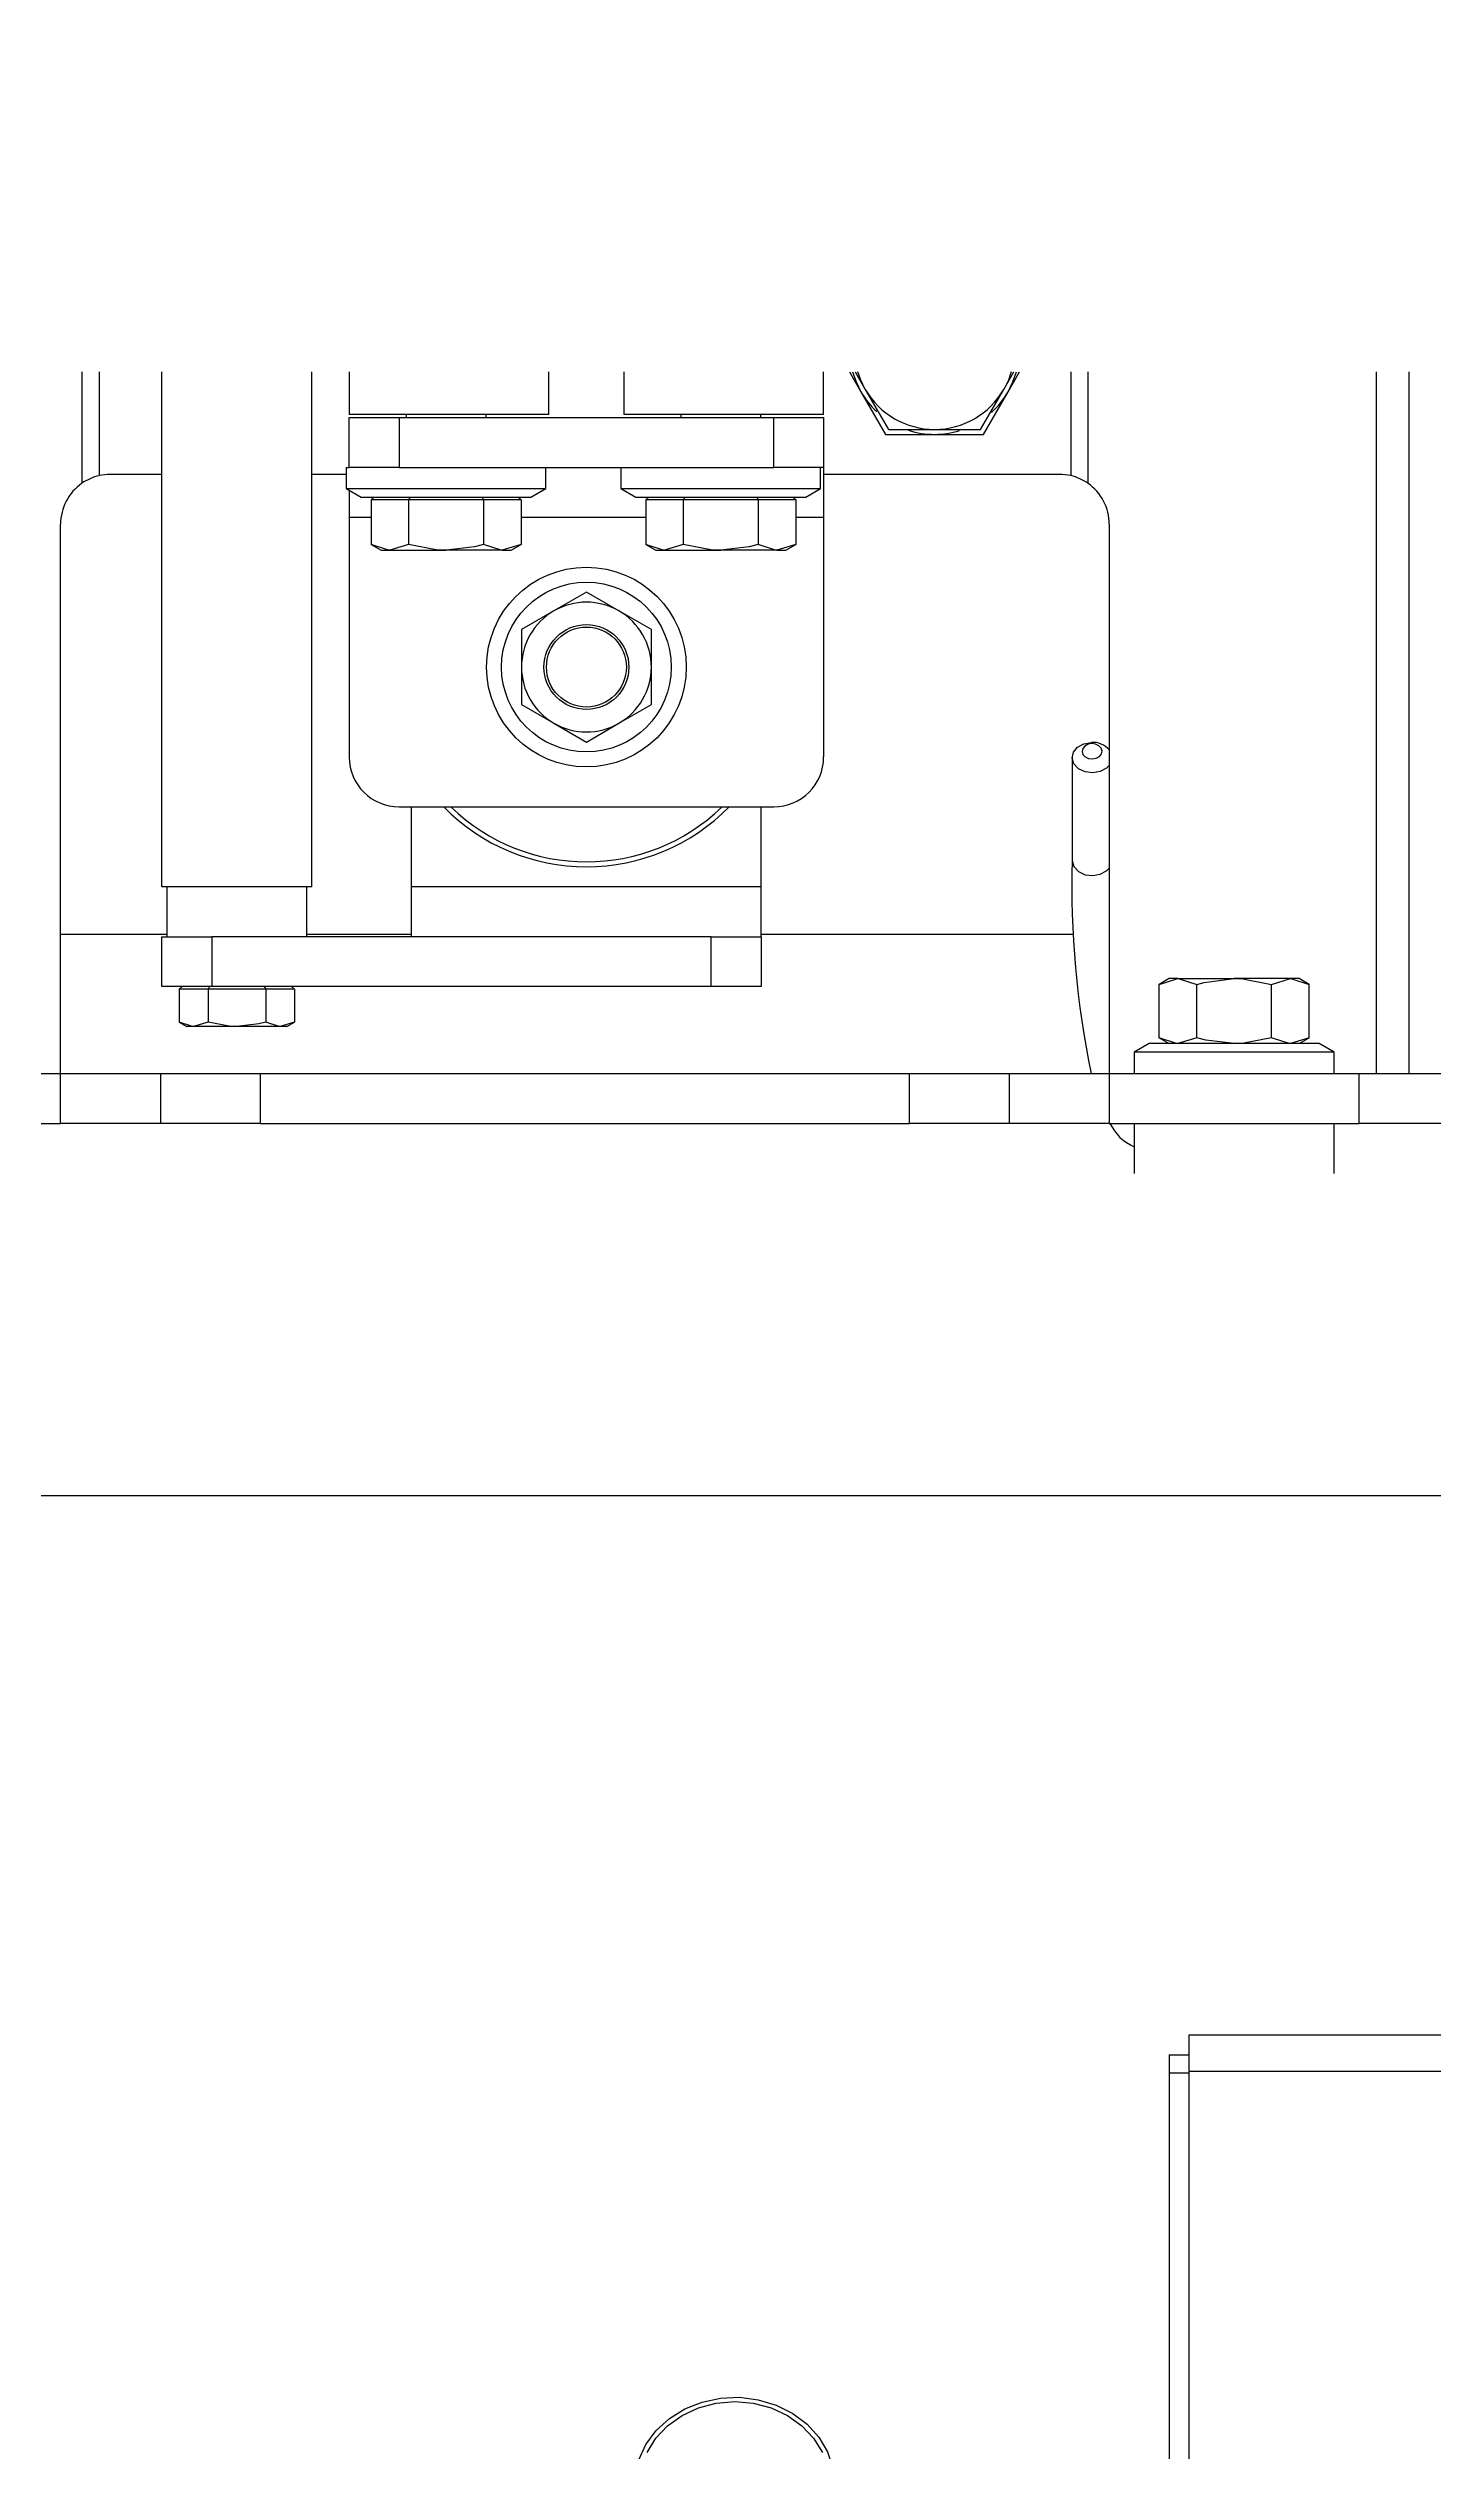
# Model space of a CAD drawing. Header units: inches. Extents: x -955375 to 106222, y -96450 to 64845.
# Drawn here: x 24687.5 to 24829.4, y 49706.7 to 49952.9 of the extents above; entities that cross this region are included whole.
import ezdxf

# ---------------------------------------------------------------- set-up
doc = ezdxf.new("R2010")
doc.units = ezdxf.units.IN
doc.header["$MEASUREMENT"] = 0
doc.linetypes.add('CONTINUA', pattern=[0])
doc.layers.add('ACHUTECH', color=24, linetype='Continuous', lineweight=18)
doc.layers.add('DIBUJO', color=2, linetype='Continuous')
doc.styles.get("Standard").update_dxf_attribs({"font": 'isocp2.shx'})
doc.dimstyles.new('SUPERPEQUEÑA', dxfattribs={"dimtxt": 0.1, "dimasz": 0.05, "dimexe": 0.1, "dimexo": 0.15, "dimgap": 0.05, "dimtad": 1, "dimzin": 0, "dimdsep": 46, "dimtxsty": 'Standard', "dimblk1": 'CRUZZ', "dimblk2": 'CRUZZ', "dimsah": 1, "dimcen": 0.03, "dimse1": 1, "dimse2": 1, "dimclrd": 109, "dimclre": 4, "dimclrt": 173, "dimadec": 0, "dimazin": 0, "dimtfac": 1, "dimtix": 1, "dimtmove": 1, "dimatfit": 3, "dimldrblk": 'CRUZZ', "dimfxl": 1, "dimtolj": 1, "dimtzin": 0, "dimlwd": -1, "dimarcsym": 0})

# ---------------------------------------------------------------- blocks, each defined once
blk = doc.blocks.new('CRUZ')
at = {"layer": 'DIBUJO', "color": 7, "lineweight": -3}
for p, q in [((-0.22, 0), (0.22, 0)), ((0, 0.22), (0, -0.22))]:
    blk.add_line(p, q, dxfattribs=at)
at = {"layer": 'DIBUJO', "color": 7, "lineweight": -3, "const_width": 0.05}
blk.add_lwpolyline([(-0.03, 0, 1), (0.03, 0, 1)], format="xyb", close=True, dxfattribs=at)
blk = doc.blocks.new('CRUZZ')
at = {"layer": 'DIBUJO', "color": 3, "xscale": 10, "yscale": 10, "zscale": 10}
blk.add_blockref('CRUZ', (0, 0), dxfattribs=at)
blk = doc.blocks.new('*D178')
at = {"layer": 'ACHUTECH', "color": 7, "ltscale": 500, "transparency": 16777216}
blk.add_line((6285.44, 60544.62), (93195.31, 60544.62), dxfattribs=at)
at = {"layer": 'Defpoints', "color": 0, "linetype": 'CONTINUA', "ltscale": 500, "transparency": 16777216}
for p in [(93195.36, 60544.62), (93195.36, 48341.76), (6285.39, 47809.89)]:
    blk.add_point(p, dxfattribs=at)
at = {"layer": 'ACHUTECH', "color": 7, "linetype": 'CONTINUA', "ltscale": 500, "transparency": 16777216, "xscale": 0.05, "yscale": 0.05, "zscale": 0.05, "rotation": 180}
blk.add_blockref('CRUZZ', (6285.39, 60544.62), dxfattribs=at)
at = {"layer": 'ACHUTECH', "color": 7, "linetype": 'CONTINUA', "ltscale": 500, "transparency": 16777216, "xscale": 0.05, "yscale": 0.05, "zscale": 0.05}
blk.add_blockref('CRUZZ', (93195.36, 60544.62), dxfattribs=at)
at = {"layer": 'ACHUTECH', "color": 7, "linetype": 'CONTINUA', "lineweight": 13, "ltscale": 500, "transparency": 16777216, "insert": (49740.37, 60544.71), "char_height": 0.15, "attachment_point": 5}
blk.add_mtext('\\A1;86909.97', dxfattribs=at)
blk = doc.blocks.new('*D185')
at = {"layer": 'ACHUTECH', "color": 7, "ltscale": 500, "transparency": 16777216}
blk.add_line((5118.65, 54499.15), (5118.65, 25409.93), dxfattribs=at)
at = {"layer": 'Defpoints', "color": 0, "linetype": 'CONTINUA', "ltscale": 500, "transparency": 16777216}
for p in [(26169.23, 54499.2), (5118.65, 25409.88), (6592.24, 25409.88)]:
    blk.add_point(p, dxfattribs=at)
at = {"layer": 'ACHUTECH', "color": 7, "linetype": 'CONTINUA', "ltscale": 500, "transparency": 16777216, "xscale": 0.05, "yscale": 0.05, "zscale": 0.05}
for p, rotation in [((5118.65, 54499.2), 90), ((5118.65, 25409.88), 270)]:
    blk.add_blockref('CRUZZ', p, dxfattribs=dict(at, rotation=rotation))
at = {"layer": 'ACHUTECH', "color": 7, "linetype": 'CONTINUA', "lineweight": 13, "ltscale": 500, "transparency": 16777216, "insert": (5118.56, 39954.54), "char_height": 0.15, "attachment_point": 5, "rotation": 90}
blk.add_mtext('\\A1;29089.32', dxfattribs=at)

msp = doc.modelspace()

# ---------------------------------------------------------------- linework, layer by layer
at = {"color": 7, "linetype": 'Continuous', "lineweight": 25}
for p, q in [((24690.983, 49919.716), (24690.983, 49908.316)), ((24692.732, 49919.716), (24692.732, 49909.096)), ((24699.172, 49866.989), (24699.172, 49919.716)), ((24714.514, 49866.989), (24714.514, 49919.716)), ((24718.35, 49919.716), (24718.35, 49915.369)), ((24738.807, 49915.369), (24738.807, 49919.716)), ((24746.478, 49919.716), (24746.478, 49915.369)), ((24766.934, 49915.369), (24766.934, 49919.716)), ((24769.577, 49919.716), (24770.759, 49917.671)), ((24770.168, 49919.716), (24771.201, 49917.926)), ((24785.374, 49917.926), (24786.408, 49919.716)), ((24785.817, 49917.671), (24786.998, 49919.716)), ((24792.245, 49919.716), (24792.245, 49909.096)), ((24793.994, 49919.716), (24793.994, 49908.316)), ((24823.507, 49919.716), (24823.507, 49847.862)), ((24826.872, 49919.716), (24826.872, 49847.862)), ((24770.759, 49917.671), (24773.268, 49913.324)), ((24771.201, 49917.926), (24773.564, 49913.835)), ((24783.012, 49913.835), (24785.374, 49917.926)), ((24783.307, 49913.324), (24785.817, 49917.671)), ((24738.807, 49915.369), (24718.35, 49915.369)), ((24718.35, 49909.948), (24718.35, 49915.062)), ((24718.35, 49915.062), (24723.464, 49915.062)), ((24723.464, 49915.062), (24723.464, 49909.948)), ((24723.464, 49915.062), (24761.82, 49915.062)), ((24724.18, 49915.369), (24724.18, 49915.062)), ((24732.363, 49915.062), (24732.363, 49915.369)), ((24766.934, 49915.369), (24746.478, 49915.369)), ((24752.308, 49915.369), (24752.308, 49915.062)), ((24760.491, 49915.062), (24760.491, 49915.369)), ((24761.82, 49909.948), (24761.82, 49915.062)), ((24761.82, 49915.062), (24766.934, 49915.062)), ((24766.934, 49915.062), (24766.934, 49909.948)), ((24773.268, 49913.324), (24778.288, 49913.324)), ((24773.564, 49913.835), (24778.288, 49913.835)), ((24778.288, 49913.835), (24783.012, 49913.835)), ((24778.288, 49913.324), (24783.307, 49913.324)), ((24718.043, 49909.948), (24718.043, 49907.766)), ((24718.043, 49909.948), (24718.35, 49909.948)), ((24723.464, 49909.948), (24718.35, 49909.948)), ((24723.464, 49909.948), (24761.82, 49909.948)), ((24738.5, 49907.766), (24738.5, 49909.948)), ((24746.171, 49909.948), (24746.171, 49907.766)), ((24766.934, 49909.948), (24761.82, 49909.948)), ((24766.628, 49907.766), (24766.628, 49909.948)), ((24766.934, 49909.948), (24766.934, 49904.834)), ((24699.172, 49909.232), (24693.904, 49909.232)), ((24718.043, 49909.232), (24714.514, 49909.232)), ((24718.043, 49907.766), (24719.577, 49906.88)), ((24718.043, 49907.766), (24738.5, 49907.766)), ((24718.35, 49907.588), (24718.35, 49904.834)), ((24719.577, 49906.88), (24736.965, 49906.88)), ((24720.594, 49906.624), (24720.89, 49906.88)), ((24724.581, 49906.88), (24724.433, 49906.624)), ((24731.962, 49906.88), (24732.11, 49906.624)), ((24735.653, 49906.88), (24735.948, 49906.624)), ((24736.965, 49906.88), (24738.5, 49907.766)), ((24746.171, 49907.766), (24747.705, 49906.88)), ((24746.171, 49907.766), (24766.628, 49907.766)), ((24747.705, 49906.88), (24765.093, 49906.88)), ((24748.722, 49906.624), (24749.018, 49906.88)), ((24752.708, 49906.88), (24752.561, 49906.624)), ((24760.09, 49906.88), (24760.238, 49906.624)), ((24763.781, 49906.88), (24764.076, 49906.624)), ((24765.093, 49906.88), (24766.628, 49907.766)), ((24791.073, 49909.232), (24766.934, 49909.232)), ((24718.35, 49904.834), (24718.35, 49880.286)), ((24718.35, 49904.834), (24720.594, 49904.834)), ((24724.433, 49906.624), (24720.594, 49906.624)), ((24720.594, 49906.624), (24720.594, 49902.053)), ((24732.11, 49906.624), (24724.433, 49906.624)), ((24724.433, 49906.624), (24724.433, 49902.053)), ((24735.948, 49906.624), (24732.11, 49906.624)), ((24732.11, 49906.624), (24732.11, 49902.053)), ((24735.948, 49906.624), (24735.948, 49902.053)), ((24735.948, 49904.834), (24748.722, 49904.834)), ((24752.561, 49906.624), (24748.722, 49906.624)), ((24748.722, 49906.624), (24748.722, 49902.053)), ((24760.238, 49906.624), (24752.561, 49906.624)), ((24752.561, 49906.624), (24752.561, 49902.053)), ((24764.076, 49906.624), (24760.238, 49906.624)), ((24760.238, 49906.624), (24760.238, 49902.053)), ((24764.076, 49906.624), (24764.076, 49902.053)), ((24764.076, 49904.834), (24766.934, 49904.834)), ((24766.934, 49904.834), (24766.934, 49880.286)), ((24688.79, 49847.862), (24688.79, 49904.118)), ((24720.594, 49902.053), (24721.623, 49901.459)), ((24724.433, 49902.053), (24722.514, 49901.459)), ((24735.948, 49902.053), (24734.029, 49901.459)), ((24734.92, 49901.459), (24735.948, 49902.053)), ((24748.722, 49902.053), (24749.751, 49901.459)), ((24752.561, 49902.053), (24750.642, 49901.459)), ((24764.076, 49902.053), (24762.157, 49901.459)), ((24763.048, 49901.459), (24764.076, 49902.053)), ((24796.187, 49904.118), (24796.187, 49847.862)), ((24721.623, 49901.459), (24722.514, 49901.459)), ((24722.514, 49901.459), (24728.271, 49901.459)), ((24734.029, 49901.459), (24728.271, 49901.459)), ((24734.029, 49901.459), (24734.92, 49901.459)), ((24749.751, 49901.459), (24750.642, 49901.459)), ((24750.642, 49901.459), (24756.399, 49901.459)), ((24762.157, 49901.459), (24756.399, 49901.459)), ((24762.157, 49901.459), (24763.048, 49901.459)), ((24742.642, 49897.169), (24739.318, 49895.249)), ((24745.966, 49895.249), (24742.642, 49897.169)), ((24739.318, 49895.249), (24735.994, 49893.33)), ((24749.291, 49893.33), (24745.966, 49895.249)), ((24735.994, 49893.33), (24735.994, 49889.492)), ((24749.291, 49889.492), (24749.291, 49893.33)), ((24735.994, 49889.492), (24735.994, 49885.653)), ((24749.291, 49885.653), (24749.291, 49889.492)), ((24735.994, 49885.653), (24739.318, 49883.734)), ((24745.966, 49883.734), (24749.291, 49885.653)), ((24739.318, 49883.734), (24742.642, 49881.815)), ((24742.642, 49881.815), (24745.966, 49883.734)), ((24792.38, 49880.213), (24792.38, 49869.693)), ((24723.464, 49875.172), (24761.82, 49875.172)), ((24724.743, 49866.989), (24724.743, 49875.172)), ((24760.542, 49866.989), (24760.542, 49875.172)), ((24714.514, 49866.989), (24699.172, 49866.989)), ((24699.683, 49866.989), (24699.683, 49861.875)), ((24714.003, 49861.875), (24714.003, 49866.989)), ((24760.542, 49866.989), (24724.743, 49866.989)), ((24724.743, 49861.875), (24724.743, 49866.989)), ((24760.542, 49861.875), (24760.542, 49866.989)), ((24699.683, 49862.109), (24688.79, 49862.109)), ((24699.172, 49856.761), (24699.172, 49861.875)), ((24699.172, 49861.875), (24704.286, 49861.875)), ((24704.286, 49861.875), (24704.286, 49856.761)), ((24755.428, 49861.875), (24704.286, 49861.875)), ((24724.743, 49862.109), (24714.003, 49862.109)), ((24755.428, 49856.761), (24755.428, 49861.875)), ((24755.428, 49861.875), (24760.542, 49861.875)), ((24792.554, 49862.109), (24760.542, 49862.109)), ((24760.542, 49861.875), (24760.542, 49856.761)), ((24704.286, 49856.761), (24699.172, 49856.761)), ((24700.938, 49856.505), (24701.233, 49856.761)), ((24703.89, 49856.505), (24700.938, 49856.505)), ((24700.938, 49856.505), (24700.938, 49853.127)), ((24704.038, 49856.761), (24703.89, 49856.505)), ((24703.89, 49856.505), (24703.89, 49853.127)), ((24709.796, 49856.505), (24703.89, 49856.505)), ((24755.428, 49856.761), (24704.286, 49856.761)), ((24709.648, 49856.761), (24709.796, 49856.505)), ((24712.748, 49856.505), (24709.796, 49856.505)), ((24709.796, 49856.505), (24709.796, 49853.127)), ((24712.453, 49856.761), (24712.748, 49856.505)), ((24712.748, 49856.505), (24712.748, 49853.127)), ((24760.542, 49856.761), (24755.428, 49856.761)), ((24802.324, 49857.579), (24801.296, 49856.986)), ((24801.296, 49856.986), (24803.215, 49857.579)), ((24801.296, 49851.525), (24801.296, 49856.986)), ((24803.215, 49857.579), (24802.324, 49857.579)), ((24803.215, 49857.579), (24808.973, 49857.579)), ((24805.134, 49851.525), (24805.134, 49856.986)), ((24814.73, 49857.579), (24808.973, 49857.579)), ((24812.811, 49856.986), (24814.73, 49857.579)), ((24812.811, 49851.525), (24812.811, 49856.986)), ((24815.621, 49857.579), (24814.73, 49857.579)), ((24816.65, 49856.986), (24815.621, 49857.579)), ((24816.65, 49851.525), (24816.65, 49856.986)), ((24700.938, 49853.127), (24701.729, 49852.67)), ((24703.89, 49853.127), (24702.414, 49852.67)), ((24712.748, 49853.127), (24711.272, 49852.67)), ((24711.957, 49852.67), (24712.748, 49853.127)), ((24702.414, 49852.67), (24701.729, 49852.67)), ((24706.843, 49852.67), (24702.414, 49852.67)), ((24711.272, 49852.67), (24706.843, 49852.67)), ((24711.957, 49852.67), (24711.272, 49852.67)), ((24800.279, 49850.931), (24798.744, 49850.045)), ((24817.667, 49850.931), (24800.279, 49850.931)), ((24801.296, 49851.525), (24802.324, 49850.931)), ((24805.134, 49851.525), (24803.215, 49850.931)), ((24816.65, 49851.525), (24814.73, 49850.931)), ((24815.621, 49850.931), (24816.65, 49851.525)), ((24819.201, 49850.045), (24817.667, 49850.931)), ((24663.219, 49847.862), (24688.79, 49847.862)), ((24688.79, 49842.748), (24688.79, 49847.862)), ((24688.79, 49847.862), (24699.018, 49847.862)), ((24699.018, 49847.862), (24699.018, 49842.748)), ((24699.018, 49847.862), (24709.247, 49847.862)), ((24709.247, 49847.862), (24709.247, 49842.748)), ((24709.247, 49847.862), (24775.731, 49847.862)), ((24775.731, 49842.748), (24775.731, 49847.862)), ((24775.731, 49847.862), (24785.959, 49847.862)), ((24785.959, 49842.748), (24785.959, 49847.862)), ((24785.959, 49847.862), (24796.187, 49847.862)), ((24796.187, 49847.862), (24796.187, 49842.748)), ((24796.187, 49847.862), (24821.758, 49847.862)), ((24798.744, 49850.045), (24798.744, 49847.862)), ((24819.201, 49850.045), (24798.744, 49850.045)), ((24819.201, 49847.862), (24819.201, 49850.045)), ((24821.758, 49842.748), (24821.758, 49847.862)), ((24821.758, 49847.862), (24831.986, 49847.862)), ((24663.219, 49842.748), (24688.79, 49842.748)), ((24699.018, 49842.748), (24688.79, 49842.748)), ((24709.247, 49842.748), (24699.018, 49842.748)), ((24709.247, 49842.748), (24775.731, 49842.748)), ((24785.959, 49842.748), (24775.731, 49842.748)), ((24796.187, 49842.748), (24785.959, 49842.748)), ((24796.187, 49842.748), (24821.758, 49842.748)), ((24798.744, 49842.748), (24798.744, 49837.634)), ((24819.201, 49837.634), (24819.201, 49842.748)), ((24831.986, 49842.748), (24821.758, 49842.748)), ((24645.32, 49804.648), (25855.84, 49804.648)), ((24804.37, 49749.415), (25565.356, 49749.415)), ((24804.37, 49745.68), (24804.37, 49749.415)), ((24802.324, 49747.369), (24804.37, 49747.369)), ((24802.324, 49747.369), (24802.324, 49745.502)), ((24802.324, 49745.502), (24804.37, 49745.502)), ((24802.324, 49745.502), (24802.324, 49588.753)), ((24804.37, 49745.68), (25565.356, 49745.68)), ((24804.37, 49588.931), (24804.37, 49745.68))]:
    msp.add_line(p, q, dxfattribs=at)
at = {"color": 7, "linetype": 'Continuous', "lineweight": 25, "flags": 128}
for points in [[(24769.904, 49919.716), (24770.256, 49918.691), (24770.759, 49917.671)], [(24771.201, 49917.926), (24770.728, 49918.886), (24770.435, 49919.716)], [(24786.14, 49919.716), (24785.848, 49918.886), (24785.374, 49917.926)], [(24785.817, 49917.671), (24786.32, 49918.691), (24786.672, 49919.716)], [(24722.514, 49901.459), (24722.377, 49901.462), (24720.594, 49902.053)], [(24728.271, 49901.459), (24727.266, 49901.502), (24724.433, 49902.053)], [(24732.11, 49902.053), (24731.188, 49901.812), (24728.271, 49901.459)], [(24734.029, 49901.459), (24733.893, 49901.462), (24732.11, 49902.053)], [(24750.642, 49901.459), (24750.505, 49901.462), (24748.722, 49902.053)], [(24756.399, 49901.459), (24755.393, 49901.502), (24752.561, 49902.053)], [(24760.238, 49902.053), (24759.316, 49901.812), (24756.399, 49901.459)], [(24762.157, 49901.459), (24762.02, 49901.462), (24760.238, 49902.053)], [(24796.187, 49879.416), (24795.915, 49879.139), (24795.266, 49878.784), (24794.488, 49878.646), (24793.701, 49878.747), (24793.024, 49879.071), (24792.56, 49879.569), (24792.381, 49880.165), (24792.513, 49880.768), (24792.936, 49881.287), (24793.586, 49881.641), (24794.364, 49881.779), (24794.364, 49881.779)], [(24794.395, 49881.653), (24794.006, 49881.585), (24793.681, 49881.407), (24793.469, 49881.148), (24793.403, 49880.846), (24793.493, 49880.548), (24793.725, 49880.299), (24794.063, 49880.137), (24794.457, 49880.087), (24794.846, 49880.156), (24795.171, 49880.333), (24795.382, 49880.592), (24795.448, 49880.894), (24795.358, 49881.192), (24795.127, 49881.441), (24794.788, 49881.603), (24794.395, 49881.653)], [(24792.38, 49869.669), (24792.381, 49869.646), (24792.56, 49869.05), (24793.024, 49868.552), (24793.701, 49868.228), (24794.488, 49868.127), (24795.266, 49868.264), (24795.915, 49868.619), (24796.187, 49868.897)], [(24803.215, 49857.579), (24803.351, 49857.576), (24805.134, 49856.986)], [(24805.134, 49856.986), (24805.896, 49857.188), (24808.973, 49857.579)], [(24808.973, 49857.579), (24809.849, 49857.546), (24812.811, 49856.986)], [(24814.73, 49857.579), (24814.867, 49857.576), (24816.65, 49856.986)], [(24702.414, 49852.67), (24702.309, 49852.672), (24700.938, 49853.127)], [(24706.843, 49852.67), (24706.064, 49852.704), (24703.89, 49853.127)], [(24709.796, 49853.127), (24709.08, 49852.94), (24706.843, 49852.67)], [(24711.272, 49852.67), (24711.167, 49852.672), (24709.796, 49853.127)], [(24803.215, 49850.931), (24803.079, 49850.934), (24801.296, 49851.525)], [(24808.973, 49850.931), (24806.056, 49851.284), (24805.134, 49851.525)], [(24812.811, 49851.525), (24809.978, 49850.975), (24808.973, 49850.931)], [(24814.73, 49850.931), (24814.594, 49850.934), (24812.811, 49851.525)], [(24748.017, 49705.879), (24748.74, 49707.453), (24749.791, 49708.878), (24751.133, 49710.105), (24752.717, 49711.088), (24754.486, 49711.792), (24756.376, 49712.192), (24758.318, 49712.272), (24760.243, 49712.031), (24762.08, 49711.477), (24763.764, 49710.629), (24765.234, 49709.519), (24766.436, 49708.187), (24767.327, 49706.681), (24767.875, 49705.055)], [(24748.854, 49706.608), (24749.752, 49708.073), (24750.96, 49709.356), (24752.433, 49710.409), (24754.113, 49711.192), (24755.935, 49711.674), (24757.831, 49711.837), (24759.727, 49711.674), (24761.55, 49711.192), (24763.23, 49710.409), (24764.702, 49709.356), (24765.91, 49708.073), (24766.808, 49706.608)]]:
    msp.add_lwpolyline(points, dxfattribs=at)
at = {"color": 7, "linetype": 'Continuous', "lineweight": 25}
for radius in [10.228, 8.694, 4.347, 4.091]:
    msp.add_circle((24742.642, 49889.492), radius, dxfattribs=at)
for centre, radius, start, end in [((24778.288, 49922.018), 8.694, 210, 227.05042), ((24778.288, 49922.018), 8.183, 210, 270), ((24778.288, 49922.018), 8.183, 270, 330), ((24778.288, 49922.018), 8.694, 312.0702, 330), ((24778.288, 49922.018), 8.694, 252.0702, 270), ((24778.288, 49922.018), 8.694, 270, 287.05042), ((24693.904, 49904.118), 5.114, 124.83235, 180), ((24693.905, 49904.116), 5.116, 103.25178, 124.82802), ((24693.904, 49904.118), 5.114, 90, 103.24745), ((24791.073, 49904.118), 5.114, 76.75255, 90), ((24791.073, 49904.118), 5.114, 55.16714, 76.75306), ((24791.073, 49904.118), 5.114, 0, 55.16765), ((24742.642, 49889.492), 6.648, 120, 180), ((24742.642, 49889.492), 6.648, 60, 120), ((24742.642, 49889.492), 6.648, 0, 60), ((24742.642, 49889.492), 6.648, 180, 240), ((24742.642, 49889.492), 6.648, 300, 0), ((24742.642, 49889.492), 6.648, 240, 300), ((24723.464, 49880.286), 5.114, 180, 270), ((24761.82, 49880.286), 5.114, 270, 0), ((24794.504, 49879.566), 2.217, 40.60787, 93.62733), ((24742.642, 49889.492), 20.457, 224.427, 315.573), ((24742.642, 49889.492), 19.945, 225.88538, 314.11462), ((24887.295, 49867.169), 94.947, 178.49088, 191.73221), ((24800.563, 49844.758), 4.751, 205.02856, 247.49827)]:
    msp.add_arc(centre, radius, start, end, dxfattribs=at)

# ---------------------------------------------------------------- dimensions: what is measured, and where the dimension line sits
at = {"layer": 'ACHUTECH', "color": 7, "linetype": 'CONTINUA', "lineweight": 13, "ltscale": 500}
dim = msp.add_linear_dim(base=(93195.359, 60544.619), p1=(6285.39, 47809.886), p2=(93195.359, 48341.759), dimstyle='SUPERPEQUEÑA', override={"dimtxt": 0.15, "dimgap": 0.02, "dimclrd": 7, "dimclrt": 7, "dimfxl": 0.2}, dxfattribs=at)
dim.commit()
dim.dimension.update_dxf_attribs({"geometry": '*D178', "text_midpoint": (49740.375, 60544.714)})
dim = msp.add_linear_dim(base=(5118.653, 25409.883), p1=(26169.229, 54499.203), p2=(6592.24, 25409.883), angle=90, dimstyle='SUPERPEQUEÑA', override={"dimtxt": 0.15, "dimgap": 0.02, "dimclrd": 7, "dimclrt": 7, "dimfxl": 0.2}, dxfattribs=at)
dim.commit()
dim.dimension.update_dxf_attribs({"geometry": '*D185', "text_midpoint": (5118.558, 39954.543)})

doc.saveas('drawing.dxf')
